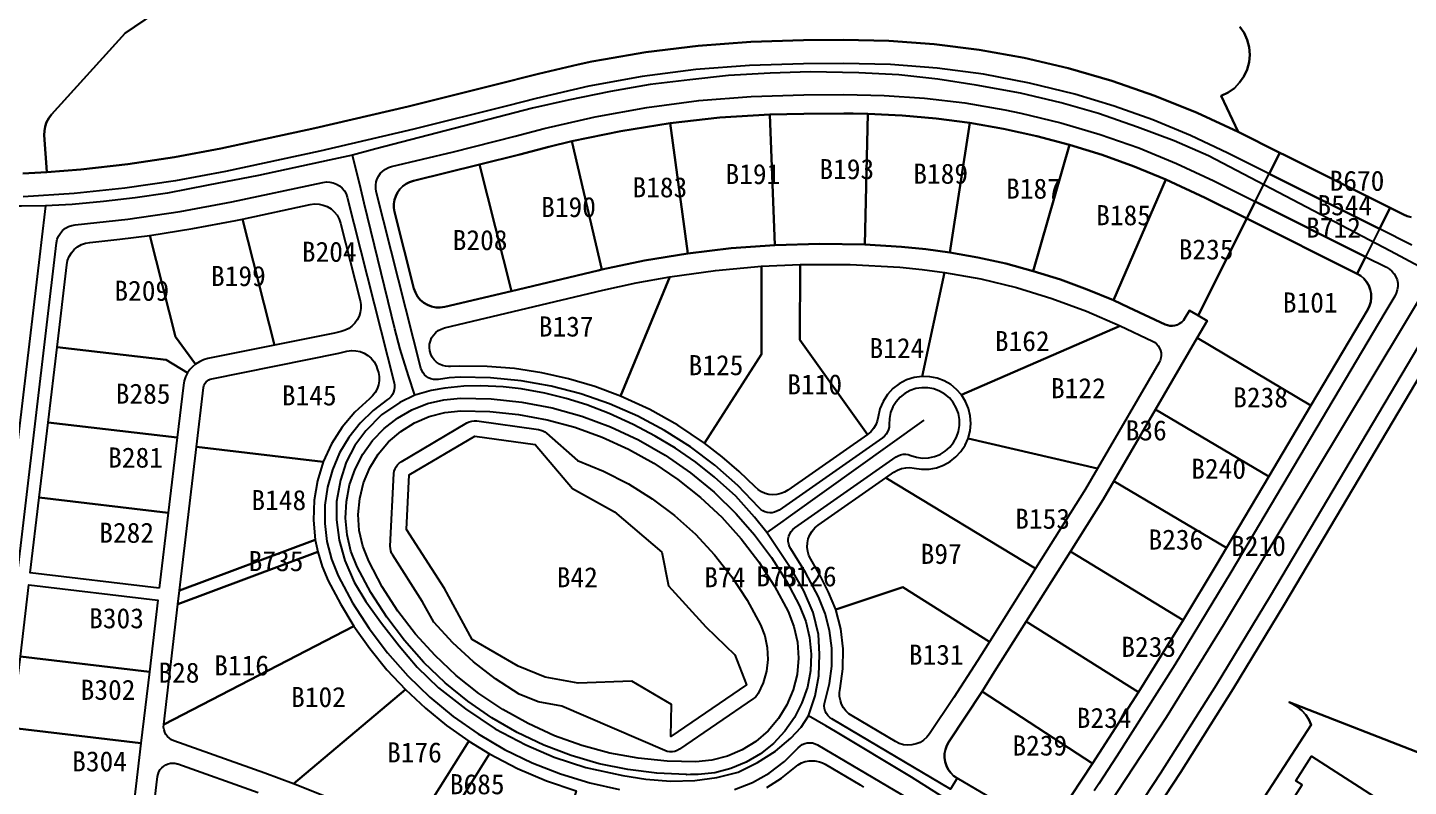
# Model space of a CAD drawing. Header units: metres. Extents: x 446275 to 447851, y 3131842 to 3133549.
# Drawn here: x 447163.6 to 447575.3, y 3132925.3 to 3133151.6 of the extents above; entities that cross this region are included whole.
import ezdxf

# ---------------------------------------------------------------- set-up
doc = ezdxf.new("R2010")
doc.units = ezdxf.units.M
for name, color, linetype in [('00_계획선-도로', 7, 'Continuous'), ('00_계획선-획지명', 7, 'Continuous'), ('00_계획선-획지선', 7, 'Continuous')]:
    doc.layers.add(name, color=color, linetype=linetype)

msp = doc.modelspace()

# ---------------------------------------------------------------- linework, layer by layer
at = {"layer": '00_계획선-도로'}
for points in [[(447583, 3133077.98), (447574.31, 3133082.69), (447570.04, 3133084.93), (447515.76, 3133113.38), (447505.5, 3133117.82), (447494.57, 3133121.96), (447482.92, 3133125.98), (447471.81, 3133129.23), (447459.64, 3133132.09), (447446.4, 3133134.48), (447434.97, 3133136.26), (447423.4, 3133137.49), (447411.47, 3133138.14), (447396.95, 3133138.39), (447385.03, 3133138.04), (447372.55, 3133137.32), (447361.03, 3133136.05), (447349.23, 3133134.64), (447337.37, 3133132.6), (447324.76, 3133130.01), (447314.18, 3133127.55), (447267.48, 3133115.44), (447260.48, 3133113.62)], [(447260.48, 3133113.62), (447253.53, 3133112.11), (447232.45, 3133107.54), (447217.42, 3133104.62), (447205.36, 3133102.28), (447195.69, 3133100.86), (447186.26, 3133099.77), (447176.85, 3133098.88), (447168.89, 3133098.47)], [(447279.06, 3133042.01), (447277.14, 3133047.81), (447276.73, 3133049.03), (447276.54, 3133049.69), (447274.73, 3133055.75), (447273.13, 3133061.77), (447263.99, 3133099.28), (447262.95, 3133103.54), (447260.48, 3133113.62)], [(447168.89, 3133098.47), (447161.73, 3133098.36), (447160.76, 3133098.34), (447149.19, 3133098.15), (447137.05, 3133098.49), (447126.22, 3133099.15), (447114.47, 3133100.04), (447099.76, 3133101.6), (447083.82, 3133103.24), (447071.7, 3133104.5), (447056.54, 3133105.5), (447042.67, 3133106.34), (447030.16, 3133106.75), (446997.64, 3133107.06), (446985.63, 3133107), (446972.29, 3133106.86), (446958.31, 3133106.41), (446944.49, 3133105.63), (446929.43, 3133104.29), (446912.26, 3133102.62), (446897.11, 3133100.71), (446883.75, 3133098.92), (446875.84, 3133097.7)], [(447168.89, 3133098.47), (447167.6, 3133087.52), (447167.3, 3133084.98), (447156.8, 3132995.89)], [(447583, 3133077.98), (447520.17, 3132973.47), (447503.09, 3132945.83), (447476.4, 3132905.23), (447472.49, 3132899.27)], [(447384.05, 3133001.03), (447380.34, 3133005.67), (447374.76, 3133011.85), (447368.46, 3133017.58), (447362.87, 3133022.04), (447356.83, 3133026.17), (447350.75, 3133029.82), (447344.19, 3133033.28), (447336.97, 3133036.58), (447330.39, 3133039.12), (447324.19, 3133041.02), (447317.78, 3133042.57), (447310.77, 3133043.92), (447305.45, 3133044.51), (447298.78, 3133044.8), (447293.71, 3133044.71), (447288.03, 3133044.13), (447283.97, 3133043.43), (447279.06, 3133042.01)], [(447279.06, 3133042.01), (447274.57, 3133039.84), (447269.15, 3133036.12), (447264.44, 3133031.41), (447261.21, 3133026.99), (447258.56, 3133021.98), (447256.93, 3133016.67), (447255.75, 3133010.31), (447255.66, 3133004.78), (447256.49, 3132998.73), (447258.16, 3132992.65), (447261.02, 3132986.26), (447264.5, 3132980.5), (447269.08, 3132973.98), (447274.43, 3132967.29), (447279.79, 3132960.85), (447286.17, 3132954.77), (447294.16, 3132948.51), (447303.01, 3132942.54), (447312.12, 3132937.76), (447320.62, 3132934.06), (447330.06, 3132930.95), (447341.06, 3132928.57), (447347.97, 3132927.47), (447355.34, 3132926.89), (447362.58, 3132927.13), (447369.12, 3132927.98), (447375.52, 3132929.53), (447381.25, 3132932.5), (447386.63, 3132935.85), (447391.15, 3132939.68), (447394.27, 3132943.01), (447396.5, 3132946.4)], [(447430.82, 3133034.51), (447390.94, 3133005.97), (447388.8, 3133004.43), (447384.05, 3133001.03)], [(447396.5, 3132946.4), (447398.43, 3132952.33), (447399.55, 3132958.3), (447399.78, 3132964.77), (447399.47, 3132970.59), (447397.88, 3132977.21), (447395.04, 3132983.68), (447391.56, 3132989.68), (447384.05, 3133001.03)], [(447472.49, 3132899.27), (447463.5, 3132904.85), (447460.09, 3132907.06), (447449.6, 3132913.85), (447427.2, 3132928.12), (447404.47, 3132941.66), (447401.65, 3132943.35), (447396.5, 3132946.4)]]:
    msp.add_lwpolyline(points, dxfattribs=at)
at = {"layer": '00_계획선-획지선'}
for points in [[(447227.59, 3133173.72), (447192.64, 3133149.97), (447170.7, 3133125.66), (447169.89, 3133124.59), (447169.26, 3133123.42), (447168.82, 3133122.15), (447168.59, 3133120.84), (447168.57, 3133119.5), (447169.28, 3133108.64), (447169.28, 3133108.54), (447162.13, 3133108.14)], [(447525.07, 3133151.89), (447526.35, 3133150.02), (447527.29, 3133147.97), (447527.86, 3133145.79), (447528.05, 3133143.53), (447527.85, 3133141.28), (447527.26, 3133139.1), (447526.31, 3133137.05), (447525.02, 3133135.2), (447523.43, 3133133.59), (447521.59, 3133132.29), (447519.55, 3133131.31), (447524.59, 3133120.49), (447512.31, 3133126.23), (447499.76, 3133131.32), (447486.95, 3133135.76), (447473.93, 3133139.52), (447460.73, 3133142.59), (447447.39, 3133144.98), (447433.95, 3133146.67), (447420.43, 3133147.65), (447406.88, 3133147.93), (447394.95, 3133147.86), (447379.23, 3133147.4), (447363.55, 3133146.2), (447347.95, 3133144.26), (447335.3, 3133142.13), (447331.84, 3133141.46), (447327.73, 3133140.62), (447315.89, 3133137.88), (447313.51, 3133137.28), (447304.89, 3133135.05), (447277.11, 3133128.11), (447249.21, 3133121.62), (447221.22, 3133115.58), (447207.39, 3133112.98), (447193.48, 3133110.9), (447179.5, 3133109.34), (447169.28, 3133108.54), (447169.28, 3133108.64), (447169.28, 3133108.64), (447168.57, 3133119.5), (447168.59, 3133120.84), (447168.82, 3133122.15), (447169.26, 3133123.42), (447169.89, 3133124.59), (447170.7, 3133125.66), (447192.64, 3133149.97), (447227.59, 3133173.72)], [(447576.11, 3133095.13), (447574.95, 3133095.4), (447573.85, 3133095.85), (447569.86, 3133097.85), (447547.84, 3133108.86), (447538.47, 3133113.54), (447536.96, 3133114.3), (447524.59, 3133120.49), (447519.55, 3133131.31), (447521.59, 3133132.29), (447523.43, 3133133.59), (447525.02, 3133135.2), (447526.31, 3133137.05), (447527.26, 3133139.1), (447527.85, 3133141.28), (447528.05, 3133143.53), (447527.86, 3133145.79), (447527.29, 3133147.97), (447526.35, 3133150.02), (447525.07, 3133151.89)], [(447162.13, 3133108.14), (447169.28, 3133108.54), (447179.5, 3133109.34), (447193.48, 3133110.9), (447207.39, 3133112.98), (447221.22, 3133115.58), (447249.21, 3133121.62), (447277.11, 3133128.11), (447304.89, 3133135.05), (447313.51, 3133137.28), (447315.89, 3133137.88), (447327.73, 3133140.62), (447331.84, 3133141.46), (447335.3, 3133142.13), (447347.95, 3133144.26), (447363.55, 3133146.2), (447379.23, 3133147.4), (447394.95, 3133147.86), (447406.88, 3133147.93), (447420.43, 3133147.65), (447433.95, 3133146.67), (447447.39, 3133144.98), (447460.73, 3133142.59), (447473.93, 3133139.52), (447486.95, 3133135.76), (447499.76, 3133131.32), (447512.31, 3133126.23), (447524.59, 3133120.49), (447536.96, 3133114.3), (447533.83, 3133108.03), (447521.45, 3133114.22), (447510.4, 3133119.42), (447499.1, 3133124.08), (447487.59, 3133128.18), (447475.9, 3133131.73), (447462.35, 3133135.09), (447448.63, 3133137.69), (447434.8, 3133139.53), (447420.88, 3133140.61), (447406.92, 3133140.92), (447394.99, 3133140.85), (447378.87, 3133140.36), (447362.81, 3133139.08), (447346.82, 3133137), (447330.96, 3133134.14), (447315.26, 3133130.49), (447306.65, 3133128.26), (447278.75, 3133121.3), (447250.75, 3133114.78), (447222.64, 3133108.72), (447207.67, 3133105.92), (447192.6, 3133103.72), (447177.45, 3133102.13), (447162.26, 3133101.13)], [(447150.54, 3132904.39), (447172.23, 3133087.47), (447172.44, 3133088.49), (447172.82, 3133089.46), (447173.36, 3133090.35), (447174.04, 3133091.14), (447174.85, 3133091.79), (447175.76, 3133092.3), (447176.74, 3133092.65), (447177.77, 3133092.83), (447193.44, 3133094.46), (447209.04, 3133096.73), (447224.53, 3133099.62), (447251.66, 3133105.46), (447252.69, 3133105.6), (447253.74, 3133105.56), (447254.76, 3133105.35), (447255.73, 3133104.96), (447256.61, 3133104.41), (447257.4, 3133103.72), (447258.05, 3133102.91), (447258.56, 3133102), (447258.9, 3133101.01), (447272.89, 3133045.66), (447273.01, 3133044.96), (447273.02, 3133044.25), (447272.93, 3133043.55), (447272.72, 3133042.87), (447272.41, 3133042.23), (447272, 3133041.65), (447271.51, 3133041.13), (447270.95, 3133040.7), (447266.61, 3133037.46), (447262.73, 3133033.68), (447259.37, 3133029.42), (447256.61, 3133024.76), (447254.48, 3133019.77), (447253.02, 3133014.55), (447252.25, 3133009.19), (447252.2, 3133003.77), (447252.86, 3132998.39), (447254.21, 3132993.14), (447256.24, 3132988.12), (447260.52, 3132980.08), (447265.42, 3132972.4), (447270.9, 3132965.13), (447276.94, 3132958.31), (447283.5, 3132951.99), (447290.53, 3132946.2), (447297.99, 3132940.98), (447305.84, 3132936.36), (447314.03, 3132932.37), (447322.5, 3132929.04), (447331.22, 3132926.39), (447340.11, 3132924.42)], [(447576.37, 3133086.75), (447566.72, 3133091.58), (447569.86, 3133097.85), (447573.85, 3133095.85), (447574.95, 3133095.4), (447576.11, 3133095.13)], [(447471.73, 3132917.84), (447481.17, 3132932.13), (447494.84, 3132953.42), (447508.16, 3132974.92), (447518.2, 3132991.63), (447521.09, 3132996.5), (447533.67, 3133017.73), (447546.26, 3133038.96), (447563.19, 3133067.53), (447563.19, 3133067.53), (447563.74, 3133068.65), (447564.09, 3133069.85), (447564.25, 3133071.09), (447564.2, 3133072.34), (447563.95, 3133073.56), (447563.5, 3133074.73), (447562.86, 3133075.8), (447562.06, 3133076.76), (447561.11, 3133077.58), (447560.05, 3133078.23), (447562.57, 3133083.27), (447568.81, 3133080.15), (447569.67, 3133079.62), (447570.43, 3133078.96), (447571.08, 3133078.18), (447571.58, 3133077.31), (447571.94, 3133076.37), (447572.14, 3133075.38), (447572.17, 3133074.37), (447572.03, 3133073.37), (447571.73, 3133072.4), (447571.27, 3133071.5), (447568.31, 3133066.6), (447522.4, 3132989.14), (447505.69, 3132961.58), (447488.43, 3132934.36), (447483.01, 3132926.05), (447481.65, 3132923.98)], [(447584.3, 3133057.12), (447538.39, 3132979.66), (447523.11, 3132954.44), (447507.39, 3132929.51), (447491.21, 3132904.85), (447486.15, 3132895), (447485.39, 3132895.6), (447485.39, 3132895.6), (447484.74, 3132896.31), (447484.21, 3132897.11), (447483.8, 3132897.99), (447483.55, 3132898.91), (447483.44, 3132899.87), (447483.48, 3132900.83), (447483.68, 3132901.78), (447484.02, 3132902.68), (447484.5, 3132903.51), (447501.56, 3132929.41), (447518.13, 3132955.62), (447534.19, 3132982.15), (447580.1, 3133059.61)], [(447491.21, 3132904.85), (447507.39, 3132929.51), (447507.39, 3132929.51), (447523.11, 3132954.44), (447538.39, 3132979.66), (447584.3, 3133057.12)], [(447508.06, 3132884.61), (447546.35, 3132943.68), (447545.65, 3132945.24), (447544.72, 3132946.68), (447543.59, 3132947.97), (447542.28, 3132949.07), (447540.82, 3132949.97), (447539.8, 3132950.44), (447581.64, 3132934.13)], [(447581.64, 3132934.13), (447539.8, 3132950.44), (447540.82, 3132949.97), (447542.28, 3132949.07), (447543.59, 3132947.97), (447544.72, 3132946.68), (447545.65, 3132945.24), (447546.35, 3132943.68), (447508.06, 3132884.61)], [(447374.39, 3132924.44), (447379.74, 3132926.5), (447384.75, 3132929.29), (447389.32, 3132932.74), (447393.38, 3132936.79), (447393.95, 3132937.34), (447394.6, 3132937.78), (447395.33, 3132938.11), (447396.09, 3132938.3), (447396.89, 3132938.36), (447397.67, 3132938.28), (447398.44, 3132938.06), (447399.15, 3132937.72), (447434.31, 3132916.92)], [(447384.07, 3132924.96), (447388.41, 3132927.74), (447392.41, 3132931), (447393.34, 3132931.73), (447394.37, 3132932.31), (447395.48, 3132932.72), (447396.64, 3132932.95), (447397.82, 3132933), (447398.3, 3132932.97), (447398.88, 3132932.89), (447399.77, 3132932.68), (447400.63, 3132932.36), (447401.44, 3132931.94), (447411.81, 3132925.81), (447412.84, 3132925.07)], [(447539.67, 3132919.54), (447543.69, 3132925.79), (447541.74, 3132927.04), (447546.44, 3132934.35), (447566.48, 3132921.47)], [(447199.09, 3132900.78), (447202.35, 3132928.26), (447202.5, 3132928.99), (447202.76, 3132929.69), (447203.14, 3132930.33), (447203.61, 3132930.91), (447204.17, 3132931.4), (447204.8, 3132931.79), (447205.49, 3132932.08), (447206.22, 3132932.24), (447206.96, 3132932.29), (447207.01, 3132932.29), (447207.02, 3132932.29), (447207.08, 3132932.29), (447207.48, 3132932.26), (447207.88, 3132932.19), (447207.91, 3132932.18), (447207.91, 3132932.18), (447207.92, 3132932.18), (447208.18, 3132932.11), (447208.42, 3132932.03), (447232.33, 3132923.53)]]:
    msp.add_lwpolyline(points, dxfattribs=at)
for points in [[(447406.97, 3133131.62), (447419.04, 3133131.39), (447431.08, 3133130.57), (447443.06, 3133129.14), (447454.96, 3133127.13), (447459.79, 3133126.13), (447471.67, 3133123.25), (447483.39, 3133119.78), (447494.92, 3133115.72), (447506.23, 3133111.1), (447517.3, 3133105.91), (447529.67, 3133099.72), (447527.15, 3133094.67), (447514.78, 3133100.86), (447503.01, 3133106.35), (447493.59, 3133110.2), (447484.02, 3133113.64), (447474.32, 3133116.66), (447464.49, 3133119.27), (447454.56, 3133121.46), (447444.55, 3133123.22), (447434.47, 3133124.55), (447424.34, 3133125.45), (447414.18, 3133125.92), (447409.8, 3133125.99), (447409.55, 3133125.99), (447407.01, 3133125.99), (447395.07, 3133125.92), (447384.96, 3133125.7), (447370.05, 3133124.77), (447355.21, 3133123.13), (447340.46, 3133120.78), (447325.84, 3133117.72), (447319, 3133116.04), (447310.38, 3133113.81), (447298.39, 3133110.76), (447278.66, 3133105.92), (447277.51, 3133105.55), (447276.44, 3133105), (447275.46, 3133104.29), (447274.62, 3133103.43), (447273.91, 3133102.46), (447273.37, 3133101.38), (447273.01, 3133100.23), (447272.83, 3133099.04), (447272.84, 3133097.83), (447273.04, 3133096.64), (447278.81, 3133073.86), (447279.24, 3133072.62), (447279.88, 3133071.47), (447280.7, 3133070.44), (447281.7, 3133069.58), (447282.82, 3133068.9), (447284.05, 3133068.42), (447285.34, 3133068.16), (447286.65, 3133068.12), (447287.96, 3133068.32), (447307.86, 3133073.06), (447333.73, 3133079.22), (447334.8, 3133079.47), (447347.57, 3133082.16), (447360.45, 3133084.28), (447373.42, 3133085.82), (447386.45, 3133086.77), (447399.83, 3133087.14), (447413.23, 3133086.89), (447424.21, 3133086.23), (447431.42, 3133085.52), (447438.59, 3133084.55), (447446.96, 3133083.06), (447455.25, 3133081.22), (447463.45, 3133079.01), (447471.55, 3133076.46), (447479.53, 3133073.55), (447487.37, 3133070.3), (447491.99, 3133068.19), (447502.79, 3133063.09), (447503.49, 3133062.83), (447504.23, 3133062.68), (447504.98, 3133062.66), (447505.73, 3133062.77), (447506.45, 3133062.99), (447507.12, 3133063.33), (447507.73, 3133063.77), (447508.26, 3133064.31), (447508.69, 3133064.93), (447510.06, 3133067.28), (447512.69, 3133065.75), (447515.32, 3133064.22), (447512.33, 3133059.07), (447499.92, 3133037.73), (447487.51, 3133016.4), (447484.29, 3133010.85), (447474.54, 3132995.4), (447461.39, 3132974.52), (447451.96, 3132959.57), (447448.2, 3132953.66), (447438.31, 3132938.62), (447437.7, 3132937.54), (447437.28, 3132936.37), (447437.05, 3132935.15), (447437.02, 3132933.91), (447437.19, 3132932.69), (447437.56, 3132931.5), (447438.12, 3132930.39), (447438.85, 3132929.39), (447439.73, 3132928.52), (447440.74, 3132927.81), (447438.81, 3132924.53), (447403.41, 3132945.47), (447402.78, 3132945.92), (447402.23, 3132946.47), (447401.79, 3132947.1), (447401.46, 3132947.8), (447401.25, 3132948.55), (447401.17, 3132949.32), (447401.22, 3132950.09), (447401.4, 3132950.85), (447402.75, 3132955.97), (447403.43, 3132961.23), (447403.43, 3132966.54), (447402.75, 3132971.8), (447401.4, 3132976.93), (447399.41, 3132981.84), (447395.55, 3132989.15), (447391.19, 3132996.17), (447390.8, 3132996.86), (447390.55, 3132997.6), (447390.42, 3132998.38), (447390.43, 3132999.17), (447390.57, 3132999.94), (447390.85, 3133000.68), (447391.25, 3133001.36), (447391.75, 3133001.96), (447392.36, 3133002.47), (447422.56, 3133023.58), (447423.22, 3133023.96), (447423.93, 3133024.23), (447424.69, 3133024.38), (447425.45, 3133024.4), (447426.21, 3133024.29), (447426.94, 3133024.05), (447428.65, 3133023.5), (447430.44, 3133023.25), (447432.24, 3133023.31), (447434.01, 3133023.68), (447435.69, 3133024.35), (447437.22, 3133025.29), (447438.58, 3133026.48), (447439.71, 3133027.88), (447440.58, 3133029.46), (447441.18, 3133031.16), (447441.47, 3133032.94), (447441.45, 3133034.75), (447441.13, 3133036.52), (447440.51, 3133038.21), (447439.6, 3133039.77), (447438.45, 3133041.16), (447437.07, 3133042.32), (447435.52, 3133043.24), (447433.83, 3133043.87), (447432.06, 3133044.21), (447430.25, 3133044.24), (447428.47, 3133043.96), (447426.76, 3133043.38), (447425.18, 3133042.51), (447423.77, 3133041.39), (447422.57, 3133040.04), (447421.62, 3133038.51), (447420.94, 3133036.84), (447420.56, 3133035.08), (447420.49, 3133033.27), (447420.46, 3133032.51), (447420.3, 3133031.76), (447420.02, 3133031.05), (447419.63, 3133030.39), (447419.13, 3133029.81), (447418.54, 3133029.32), (447387.69, 3133007.75), (447387.05, 3133007.38), (447386.36, 3133007.11), (447385.64, 3133006.96), (447384.9, 3133006.93), (447384.17, 3133007.02), (447383.46, 3133007.22), (447382.8, 3133007.53), (447382.19, 3133007.95), (447381.65, 3133008.46), (447375.33, 3133015.03), (447368.51, 3133021.09), (447361.24, 3133026.59), (447353.56, 3133031.5), (447345.52, 3133035.79), (447337.16, 3133039.44), (447328.54, 3133042.41), (447319.72, 3133044.71), (447310.74, 3133046.3), (447301.66, 3133047.18), (447292.55, 3133047.34), (447289.32, 3133047.15), (447286.13, 3133046.7), (447285.37, 3133046.63), (447284.61, 3133046.69), (447283.87, 3133046.87), (447283.17, 3133047.17), (447282.53, 3133047.58), (447281.97, 3133048.09), (447281.5, 3133048.69), (447281.14, 3133049.36), (447280.89, 3133050.08), (447267.58, 3133102.73), (447267.41, 3133103.68), (447267.4, 3133104.65), (447267.55, 3133105.6), (447267.84, 3133106.52), (447268.28, 3133107.39), (447268.84, 3133108.17), (447269.52, 3133108.85), (447270.3, 3133109.42), (447271.17, 3133109.86), (447272.09, 3133110.15), (447290.55, 3133114.61), (447308.97, 3133119.27), (447317.59, 3133121.49), (447332.84, 3133125.03), (447348.25, 3133127.82), (447363.78, 3133129.83), (447379.39, 3133131.08), (447395.04, 3133131.56), (447406.97, 3133131.62)], [(447413.23, 3133086.89), (447399.83, 3133087.14), (447386.45, 3133086.77), (447384.96, 3133125.7), (447395.07, 3133125.92), (447407.01, 3133125.99), (447409.55, 3133125.99), (447409.8, 3133125.99), (447414.18, 3133125.92), (447413.23, 3133086.89)], [(447413.23, 3133086.89), (447414.18, 3133125.92), (447424.34, 3133125.45), (447434.47, 3133124.55), (447444.55, 3133123.22), (447438.59, 3133084.55), (447431.42, 3133085.52), (447424.21, 3133086.23), (447413.23, 3133086.89)], [(447325.84, 3133117.72), (447340.46, 3133120.78), (447355.21, 3133123.13), (447360.45, 3133084.28), (447347.57, 3133082.16), (447334.8, 3133079.47), (447325.84, 3133117.72)], [(447373.42, 3133085.82), (447360.45, 3133084.28), (447355.21, 3133123.13), (447370.05, 3133124.77), (447384.96, 3133125.7), (447386.45, 3133086.77), (447373.42, 3133085.82)], [(447455.25, 3133081.22), (447446.96, 3133083.06), (447438.59, 3133084.55), (447444.55, 3133123.22), (447454.56, 3133121.46), (447464.49, 3133119.27), (447474.32, 3133116.66), (447463.45, 3133079.01), (447455.25, 3133081.22)], [(447310.38, 3133113.81), (447319, 3133116.04), (447325.84, 3133117.72), (447334.8, 3133079.47), (447333.73, 3133079.22), (447307.86, 3133073.06), (447298.39, 3133110.76), (447310.38, 3133113.81)], [(447479.53, 3133073.55), (447471.55, 3133076.46), (447463.45, 3133079.01), (447474.32, 3133116.66), (447484.02, 3133113.64), (447493.59, 3133110.2), (447503.01, 3133106.35), (447487.37, 3133070.3), (447479.53, 3133073.55)], [(447566.72, 3133091.58), (447533.83, 3133108.03), (447536.96, 3133114.3), (447538.47, 3133113.54), (447547.84, 3133108.86), (447569.86, 3133097.85), (447566.72, 3133091.58)], [(447286.65, 3133068.12), (447285.34, 3133068.16), (447284.05, 3133068.42), (447282.82, 3133068.9), (447281.7, 3133069.58), (447280.7, 3133070.44), (447279.88, 3133071.47), (447279.24, 3133072.62), (447278.81, 3133073.86), (447273.04, 3133096.64), (447272.84, 3133097.83), (447272.83, 3133099.04), (447273.01, 3133100.23), (447273.37, 3133101.38), (447273.91, 3133102.46), (447274.62, 3133103.43), (447275.46, 3133104.29), (447276.44, 3133105), (447277.51, 3133105.55), (447278.66, 3133105.92), (447298.39, 3133110.76), (447307.86, 3133073.06), (447287.96, 3133068.32), (447286.65, 3133068.12)], [(447510.06, 3133067.28), (447508.69, 3133064.93), (447508.26, 3133064.31), (447507.73, 3133063.77), (447507.12, 3133063.33), (447506.45, 3133062.99), (447505.73, 3133062.77), (447504.98, 3133062.66), (447504.23, 3133062.68), (447503.49, 3133062.83), (447502.79, 3133063.09), (447491.99, 3133068.19), (447487.37, 3133070.3), (447503.01, 3133106.35), (447514.78, 3133100.86), (447527.15, 3133094.67), (447512.69, 3133065.75), (447510.06, 3133067.28)], [(447562.57, 3133083.27), (447529.67, 3133099.72), (447533.83, 3133108.03), (447566.72, 3133091.58), (447562.57, 3133083.27)], [(447249.19, 3133099.02), (447250.49, 3133098.97), (447251.76, 3133098.7), (447252.97, 3133098.22), (447254.08, 3133097.53), (447255.05, 3133096.67), (447255.87, 3133095.65), (447256.5, 3133094.51), (447256.92, 3133093.28), (447262.75, 3133070.25), (447262.95, 3133069.06), (447262.96, 3133067.86), (447262.78, 3133066.66), (447262.42, 3133065.52), (447261.88, 3133064.44), (447261.17, 3133063.46), (447260.32, 3133062.6), (447259.35, 3133061.89), (447258.27, 3133061.35), (447257.13, 3133060.97), (447255.12, 3133060.5), (447237.21, 3133056.89), (447227.69, 3133094.52), (447247.9, 3133098.85), (447249.19, 3133099.02)], [(447560.05, 3133078.23), (447527.15, 3133094.67), (447529.67, 3133099.72), (447562.57, 3133083.27), (447560.05, 3133078.23)], [(447207.65, 3133059.43), (447200.01, 3133089.65), (447212.88, 3133091.67), (447225.67, 3133094.1), (447227.69, 3133094.52), (447237.21, 3133056.89), (447217.31, 3133052.89), (447216.03, 3133052.53), (447214.81, 3133051.99), (447213.68, 3133051.27), (447207.65, 3133059.43)], [(447561.11, 3133077.58), (447562.06, 3133076.76), (447562.86, 3133075.8), (447563.5, 3133074.73), (447563.95, 3133073.56), (447564.2, 3133072.34), (447564.25, 3133071.09), (447564.09, 3133069.85), (447563.74, 3133068.65), (447563.19, 3133067.53), (447546.26, 3133038.96), (447512.33, 3133059.07), (447515.32, 3133064.22), (447512.69, 3133065.75), (447527.15, 3133094.67), (447560.05, 3133078.23), (447561.11, 3133077.58)], [(447175.54, 3133082.13), (447176.01, 3133083.34), (447176.68, 3133084.45), (447177.52, 3133085.42), (447178.52, 3133086.24), (447179.64, 3133086.89), (447180.86, 3133087.33), (447182.13, 3133087.56), (447191.08, 3133088.5), (447200.01, 3133089.65), (447207.65, 3133059.43), (447213.68, 3133051.27), (447212.77, 3133050.5), (447211.97, 3133049.62), (447211.29, 3133048.64), (447204.89, 3133052.5), (447172.38, 3133056.35), (447175.28, 3133080.87), (447175.54, 3133082.13)], [(447389.3, 3133013.08), (447388.19, 3133012.65), (447387.03, 3133012.39), (447385.84, 3133012.31), (447384.65, 3133012.43), (447383.5, 3133012.72), (447382.41, 3133013.19), (447381.4, 3133013.83), (447380.5, 3133014.62), (447375.73, 3133019.26), (447370.71, 3133023.62), (447365.45, 3133027.7), (447382.41, 3133054.19), (447382.48, 3133080.43), (447393.96, 3133080.96), (447393.9, 3133058.48), (447414.05, 3133030.27), (447390.33, 3133013.69), (447389.3, 3133013.08)], [(447393.96, 3133080.96), (447408.85, 3133080.94), (447423.73, 3133080.15), (447430.38, 3133079.51), (447437, 3133078.62), (447430.34, 3133047.6), (447427.95, 3133047.28), (447425.65, 3133046.54), (447423.51, 3133045.42), (447421.6, 3133043.95), (447419.97, 3133042.16), (447418.68, 3133040.13), (447417.76, 3133037.89), (447417.24, 3133035.54), (447416.97, 3133034.3), (447416.51, 3133033.12), (447415.85, 3133032.04), (447415.02, 3133031.08), (447414.05, 3133030.27), (447393.9, 3133058.48), (447393.96, 3133080.96)], [(447340.42, 3133041.74), (447332.75, 3133044.59), (447324.9, 3133046.92), (447316.91, 3133048.69), (447308.82, 3133049.92), (447300.66, 3133050.59), (447292.48, 3133050.7), (447289.73, 3133050.55), (447289.06, 3133050.54), (447288.23, 3133050.62), (447287.27, 3133050.88), (447286.37, 3133051.29), (447285.55, 3133051.86), (447284.84, 3133052.55), (447284.25, 3133053.36), (447283.81, 3133054.25), (447283.53, 3133055.2), (447283.42, 3133056.19), (447283.47, 3133057.19), (447283.7, 3133058.15), (447284.08, 3133059.07), (447284.62, 3133059.91), (447285.29, 3133060.65), (447286.07, 3133061.26), (447286.95, 3133061.73), (447287.89, 3133062.04), (447335.14, 3133073.29), (447345.07, 3133075.47), (447355.06, 3133077.29), (447340.42, 3133041.74)], [(447357.49, 3133033.05), (447349.13, 3133037.74), (447340.42, 3133041.74), (447355.06, 3133077.29), (447368.73, 3133079.2), (447382.48, 3133080.43), (447382.41, 3133054.19), (447365.45, 3133027.7), (447357.49, 3133033.05)], [(447440.6, 3133043.74), (447438.85, 3133045.17), (447436.9, 3133046.29), (447434.8, 3133047.08), (447432.59, 3133047.52), (447430.34, 3133047.6), (447437, 3133078.62), (447447.81, 3133076.67), (447458.5, 3133074.08), (447469.01, 3133070.88), (447479.32, 3133067.08), (447489.39, 3133062.68), (447442.09, 3133042.06), (447440.6, 3133043.74)], [(447444.64, 3133031.32), (447444.85, 3133033.58), (447444.69, 3133035.84), (447444.17, 3133038.05), (447443.29, 3133040.14), (447442.09, 3133042.06), (447489.39, 3133062.68), (447499, 3133058.14), (447499.65, 3133057.76), (447500.24, 3133057.28), (447500.73, 3133056.71), (447501.13, 3133056.07), (447501.41, 3133055.37), (447501.58, 3133054.63), (447501.62, 3133053.87), (447501.53, 3133053.12), (447501.32, 3133052.39), (447501, 3133051.71), (447482.63, 3133020.13), (447444.06, 3133029.13), (447444.64, 3133031.32)], [(447172.38, 3133056.35), (447204.89, 3133052.5), (447211.29, 3133048.64), (447210.7, 3133047.49), (447210.28, 3133046.27), (447210.04, 3133045), (447208.18, 3133029.34), (447169.72, 3133033.89), (447172.38, 3133056.35)], [(447533.67, 3133017.73), (447499.92, 3133037.73), (447512.33, 3133059.07), (447546.26, 3133038.96), (447533.67, 3133017.73)], [(447268.18, 3133048.76), (447268.39, 3133047.53), (447268.39, 3133046.28), (447268.19, 3133045.06), (447267.8, 3133043.88), (447267.21, 3133042.78), (447266.46, 3133041.79), (447265.55, 3133040.94), (447261.2, 3133036.96), (447257.41, 3133032.44), (447254.24, 3133027.46), (447251.76, 3133022.1), (447213.99, 3133026.58), (447216.09, 3133044.28), (447216.18, 3133044.75), (447216.35, 3133045.2), (447216.58, 3133045.62), (447216.88, 3133045.99), (447217.23, 3133046.31), (447217.62, 3133046.58), (447218.06, 3133046.78), (447218.52, 3133046.91), (447256.43, 3133054.54), (447258.83, 3133055.11), (447260.13, 3133055.31), (447261.44, 3133055.27), (447262.73, 3133055.01), (447263.96, 3133054.54), (447265.09, 3133053.85), (447266.08, 3133052.99), (447266.9, 3133051.97), (447267.54, 3133050.82), (447267.98, 3133049.57), (447268.18, 3133048.76)], [(447380.38, 3133000.31), (447385.38, 3132993.6), (447389.86, 3132986.52), (447393.79, 3132979.13), (447395.62, 3132974.52), (447396.79, 3132969.7), (447397.26, 3132964.77), (447397.03, 3132959.82), (447396.11, 3132954.94), (447394.51, 3132950.25), (447392.26, 3132945.83), (447389.41, 3132941.78), (447386.02, 3132938.16), (447382.15, 3132935.06), (447377.88, 3132932.54), (447373.3, 3132930.65), (447368.5, 3132929.42), (447363.57, 3132928.88), (447362.97, 3132928.86), (447361.31, 3132928.84), (447360.15, 3132928.83), (447359.99, 3132928.84), (447351.26, 3132929.24), (447342.6, 3132930.33), (447334.05, 3132932.11), (447325.66, 3132934.56), (447317.5, 3132937.67), (447309.62, 3132941.43), (447302.05, 3132945.79), (447294.86, 3132950.75), (447288.09, 3132956.26), (447281.77, 3132962.29), (447275.96, 3132968.81), (447270.68, 3132975.77), (447265.97, 3132983.13), (447261.87, 3132990.83), (447260.02, 3132995.48), (447258.85, 3133000.34), (447258.39, 3133005.32), (447258.64, 3133010.31), (447259.6, 3133015.22), (447261.25, 3133019.94), (447263.55, 3133024.38), (447266.46, 3133028.45), (447269.92, 3133032.06), (447273.86, 3133035.14), (447278.19, 3133037.62), (447282.84, 3133039.47), (447287.7, 3133040.64), (447292.68, 3133041.1), (447301.85, 3133040.91), (447310.98, 3133039.95), (447319.99, 3133038.24), (447328.83, 3133035.78), (447337.44, 3133032.58), (447345.74, 3133028.68), (447353.69, 3133024.1), (447361.23, 3133018.87), (447368.31, 3133013.03), (447374.87, 3133006.62), (447380.38, 3133000.31)], [(447392.1, 3132973), (447393.15, 3132968.32), (447393.46, 3132963.53), (447393.04, 3132958.75), (447391.88, 3132954.09), (447390.03, 3132949.66), (447387.53, 3132945.57), (447384.42, 3132941.91), (447380.79, 3132938.77), (447376.72, 3132936.23), (447372.32, 3132934.33), (447367.67, 3132933.14), (447362.89, 3132932.67), (447354.26, 3132932.83), (447345.67, 3132933.71), (447337.17, 3132935.28), (447328.84, 3132937.53), (447320.71, 3132940.46), (447312.85, 3132944.04), (447305.31, 3132948.25), (447298.14, 3132953.06), (447291.38, 3132958.44), (447285.09, 3132964.35), (447279.29, 3132970.76), (447274.04, 3132977.61), (447269.37, 3132984.87), (447265.3, 3132992.49), (447263.55, 3132996.96), (447262.51, 3133001.64), (447262.19, 3133006.43), (447262.62, 3133011.21), (447263.77, 3133015.87), (447265.62, 3133020.3), (447268.13, 3133024.39), (447271.23, 3133028.05), (447274.86, 3133031.19), (447278.93, 3133033.73), (447283.34, 3133035.63), (447287.98, 3133036.82), (447292.76, 3133037.29), (447301.39, 3133037.12), (447309.99, 3133036.25), (447318.48, 3133034.68), (447326.81, 3133032.42), (447334.94, 3133029.5), (447342.8, 3133025.92), (447350.34, 3133021.71), (447357.51, 3133016.9), (447364.27, 3133011.52), (447370.56, 3133005.61), (447376.36, 3132999.2), (447381.61, 3132992.35), (447386.29, 3132985.09), (447390.36, 3132977.47), (447392.1, 3132973)], [(447521.09, 3132996.5), (447487.51, 3133016.4), (447499.92, 3133037.73), (447533.67, 3133017.73), (447521.09, 3132996.5)], [(447205.53, 3133006.92), (447167.06, 3133011.47), (447169.72, 3133033.89), (447208.18, 3133029.34), (447205.53, 3133006.92)], [(447381.08, 3132952.45), (447380.61, 3132951.94), (447380.06, 3132951.5), (447357.99, 3132936.42), (447357.32, 3132936.04), (447356.6, 3132935.78), (447355.85, 3132935.64), (447355.08, 3132935.63), (447354.33, 3132935.75), (447353.6, 3132935.99), (447322.92, 3132949.23), (447315.84, 3132950.58), (447310.14, 3132952.83), (447303.13, 3132957.37), (447296.53, 3132962.48), (447290.38, 3132968.12), (447284.72, 3132974.27), (447281.38, 3132980.42), (447272.46, 3132994.28), (447272.12, 3132994.9), (447271.89, 3132995.57), (447271.76, 3132996.27), (447271.74, 3132996.98), (447272.79, 3133018.66), (447272.92, 3133019.36), (447273.15, 3133020.04), (447273.49, 3133020.67), (447273.92, 3133021.24), (447274.43, 3133021.74), (447275.01, 3133022.15), (447294.58, 3133033.75), (447295.28, 3133034.09), (447296.02, 3133034.3), (447296.78, 3133034.39), (447297.55, 3133034.35), (447315.98, 3133031.75), (447316.62, 3133031.61), (447317.25, 3133031.37), (447317.83, 3133031.05), (447318.36, 3133030.65), (447327.58, 3133022.53), (447335.32, 3133019.38), (447342.75, 3133015.57), (447349.84, 3133011.13), (447356.51, 3133006.11), (447362.72, 3133000.52), (447368.43, 3132994.42), (447373.59, 3132987.85), (447378.17, 3132980.86), (447382.12, 3132973.49), (447383.4, 3132970.19), (447384.14, 3132966.72), (447384.31, 3132963.18), (447383.91, 3132959.66), (447382.96, 3132956.24), (447381.47, 3132953.03), (447381.08, 3132952.45)], [(447326.08, 3133014.22), (447338.62, 3133007.18), (447352.72, 3132995.18), (447354.74, 3132985.12), (447365.81, 3132972.9), (447374.51, 3132964.6), (447377.94, 3132955.59), (447355.41, 3132940.19), (447355.57, 3132949.75), (447343.73, 3132956.69), (447327.72, 3132956.07), (447317.97, 3132957.93), (447309.83, 3132961.15), (447296.19, 3132969.1), (447287.94, 3132984.3), (447276.55, 3133001.99), (447277.34, 3133018.22), (447296.91, 3133029.82), (447314.97, 3133027.27), (447326.08, 3133014.22)], [(447421.91, 3133019.04), (447423, 3133019.67), (447424.19, 3133020.12), (447425.43, 3133020.36), (447426.69, 3133020.4), (447427.94, 3133020.22), (447430.16, 3133019.91), (447432.39, 3133019.96), (447434.59, 3133020.36), (447436.69, 3133021.11), (447438.65, 3133022.2), (447440.41, 3133023.58), (447441.92, 3133025.22), (447443.15, 3133027.09), (447444.06, 3133029.13), (447482.63, 3133020.13), (447479.07, 3133014.01), (447464.14, 3132990.32), (447419.5, 3133017.36), (447421.91, 3133019.04)], [(447213.99, 3133026.58), (447251.76, 3133022.1), (447250.01, 3133016.47), (447249.02, 3133010.66), (447248.8, 3133004.76), (447249.37, 3132998.89), (447208.93, 3132983.78), (447213.99, 3133026.58)], [(447450.38, 3132968.49), (447424.57, 3132984.75), (447404.56, 3132978.06), (447402.43, 3132983.3), (447399.9, 3132988.24), (447397.15, 3132993.05), (447396.58, 3132994.19), (447396.22, 3132995.41), (447396.06, 3132996.67), (447396.11, 3132997.94), (447396.37, 3132999.19), (447396.84, 3133000.37), (447397.5, 3133001.46), (447398.33, 3133002.42), (447399.3, 3133003.23), (447419.5, 3133017.36), (447464.14, 3132990.32), (447450.38, 3132968.49)], [(447484.29, 3133010.85), (447487.51, 3133016.4), (447521.09, 3132996.5), (447518.2, 3132991.63), (447508.16, 3132974.92), (447474.54, 3132995.4), (447484.29, 3133010.85)], [(447202.87, 3132984.49), (447164.4, 3132989.05), (447167.06, 3133011.47), (447205.53, 3133006.92), (447202.87, 3132984.49)], [(447208.93, 3132983.78), (447249.37, 3132998.89), (447250.11, 3132995.26), (447208.44, 3132979.69), (447208.93, 3132983.78)], [(447208.44, 3132979.69), (447250.11, 3132995.26), (447251.45, 3132990.88), (447253.22, 3132986.66), (447256.85, 3132979.74), (447260.91, 3132973.08), (447204.19, 3132943.78), (447208.44, 3132979.69)], [(447474.54, 3132995.4), (447508.16, 3132974.92), (447494.84, 3132953.42), (447461.39, 3132974.52), (447474.54, 3132995.4)], [(447199.92, 3132959.53), (447161.45, 3132964.09), (447163.97, 3132985.42), (447202.44, 3132980.86), (447199.92, 3132959.53)], [(447431.74, 3132939.98), (447430.79, 3132939.14), (447429.7, 3132938.46), (447428.52, 3132937.98), (447427.28, 3132937.7), (447426, 3132937.63), (447424.73, 3132937.77), (447423.51, 3132938.13), (447422.36, 3132938.69), (447409.44, 3132946.33), (447408.46, 3132947.01), (447407.61, 3132947.84), (447406.89, 3132948.79), (447406.33, 3132949.83), (447405.95, 3132950.96), (447405.73, 3132952.13), (447405.71, 3132953.31), (447405.87, 3132954.49), (447406.73, 3132960.39), (447406.8, 3132966.36), (447406.07, 3132972.28), (447404.56, 3132978.06), (447424.57, 3132984.75), (447450.38, 3132968.49), (447446.8, 3132962.82), (447439.76, 3132951.84), (447432.55, 3132940.98), (447431.74, 3132939.98)], [(447481.17, 3132932.13), (447448.2, 3132953.66), (447451.96, 3132959.57), (447461.39, 3132974.52), (447494.84, 3132953.42), (447481.17, 3132932.13)], [(447234.37, 3132929.27), (447207.2, 3132938.93), (447206.5, 3132939.25), (447205.86, 3132939.68), (447205.3, 3132940.21), (447204.84, 3132940.83), (447204.49, 3132941.51), (447204.27, 3132942.25), (447204.16, 3132943.01), (447204.19, 3132943.78), (447260.91, 3132973.08), (447265.6, 3132966.44), (447270.72, 3132960.14), (447276.27, 3132954.2), (447242.89, 3132926.14), (447234.37, 3132929.27)], [(447197.39, 3132938.2), (447158.92, 3132942.76), (447161.45, 3132964.09), (447199.92, 3132959.53), (447197.39, 3132938.2)], [(447266.22, 3132916.4), (447254.63, 3132921.45), (447242.89, 3132926.14), (447276.27, 3132954.2), (447282.2, 3132948.66), (447288.5, 3132943.53), (447295.14, 3132938.83), (447277.64, 3132910.98), (447266.22, 3132916.4)], [(447440.74, 3132927.81), (447439.73, 3132928.52), (447438.85, 3132929.39), (447438.12, 3132930.39), (447437.56, 3132931.5), (447437.19, 3132932.69), (447437.02, 3132933.91), (447437.05, 3132935.15), (447437.28, 3132936.37), (447437.7, 3132937.54), (447438.31, 3132938.62), (447448.2, 3132953.66), (447481.17, 3132932.13), (447471.73, 3132917.84), (447470.93, 3132916.84), (447469.97, 3132915.99), (447468.89, 3132915.3), (447467.7, 3132914.81), (447466.45, 3132914.53), (447465.17, 3132914.46), (447463.9, 3132914.6), (447462.67, 3132914.96), (447461.51, 3132915.52), (447440.74, 3132927.81)], [(447194.86, 3132916.87), (447156.39, 3132921.42), (447158.92, 3132942.76), (447197.39, 3132938.2), (447194.86, 3132916.87)], [(447277.64, 3132910.98), (447295.14, 3132938.83), (447301.37, 3132935.01), (447284.2, 3132907.67), (447277.64, 3132910.98)], [(447306.16, 3132895.44), (447295.28, 3132901.73), (447284.2, 3132907.67), (447301.37, 3132935.01), (447309.67, 3132930.68), (447318.29, 3132927.01), (447327.17, 3132924.03), (447316.85, 3132888.82), (447306.16, 3132895.44)]]:
    msp.add_lwpolyline(points, close=True, dxfattribs=at)

# ---------------------------------------------------------------- texts
at = {"layer": '00_계획선-획지명'}
for s, p in [('B191', (447371.71, 3133104.95)), ('B193', (447399.7, 3133106.42)), ('B189', (447427.71, 3133105.06)), ('B183', (447343.97, 3133101)), ('B187', (447455.38, 3133100.6)), ('B670', (447551.84, 3133102.94)), ('B544', (447548.2, 3133095.65)), ('B190', (447316.73, 3133095.12)), ('B185', (447482.24, 3133092.68)), ('B712', (447544.86, 3133088.97)), ('B208', (447290.36, 3133085.25)), ('B204', (447245.38, 3133081.77)), ('B235', (447506.86, 3133082.48)), ('B199', (447218.29, 3133074.54)), ('B209', (447189.48, 3133070.15)), ('B101', (447537.9, 3133066.64)), ('B137', (447316.04, 3133059.49)), ('B162', (447452.03, 3133055.14)), ('B124', (447414.65, 3133053.04)), ('B125', (447360.71, 3133047.96)), ('B110', (447390.13, 3133042.23)), ('B285', (447189.88, 3133039.45)), ('B145', (447239.42, 3133038.95)), ('B122', (447468.76, 3133041.1)), ('B238', (447523.09, 3133038.35)), ('B36', (447491.03, 3133028.51)), ('B281', (447187.62, 3133020.4)), ('B240', (447510.59, 3133017.06)), ('B148', (447230.34, 3133007.71)), ('B153', (447458.09, 3133002.16)), ('B282', (447184.97, 3132997.98)), ('B236', (447497.83, 3132995.95)), ('B210', (447522.48, 3132994.06)), ('B735', (447229.52, 3132989.52)), ('B97', (447429.9, 3132991.69)), ('B42', (447321.39, 3132984.71)), ('B74', (447365.38, 3132984.71)), ('B73', (447380.91, 3132984.98)), ('B126', (447388.51, 3132984.98)), ('B303', (447181.95, 3132972.48)), ('B233', (447489.74, 3132963.97)), ('B131', (447426.39, 3132961.61)), ('B28', (447202.6, 3132956.26)), ('B116', (447219.24, 3132958.43)), ('B302', (447179.42, 3132951.14)), ('B102', (447242.17, 3132948.99)), ('B234', (447476.44, 3132942.77)), ('B176', (447270.79, 3132932.48)), ('B239', (447457.26, 3132934.53)), ('B304', (447176.89, 3132929.81)), ('B685', (447289.5, 3132922.99))]:
    msp.add_text(s, height=6, dxfattribs=at).set_placement(p)

doc.saveas('drawing.dxf')
